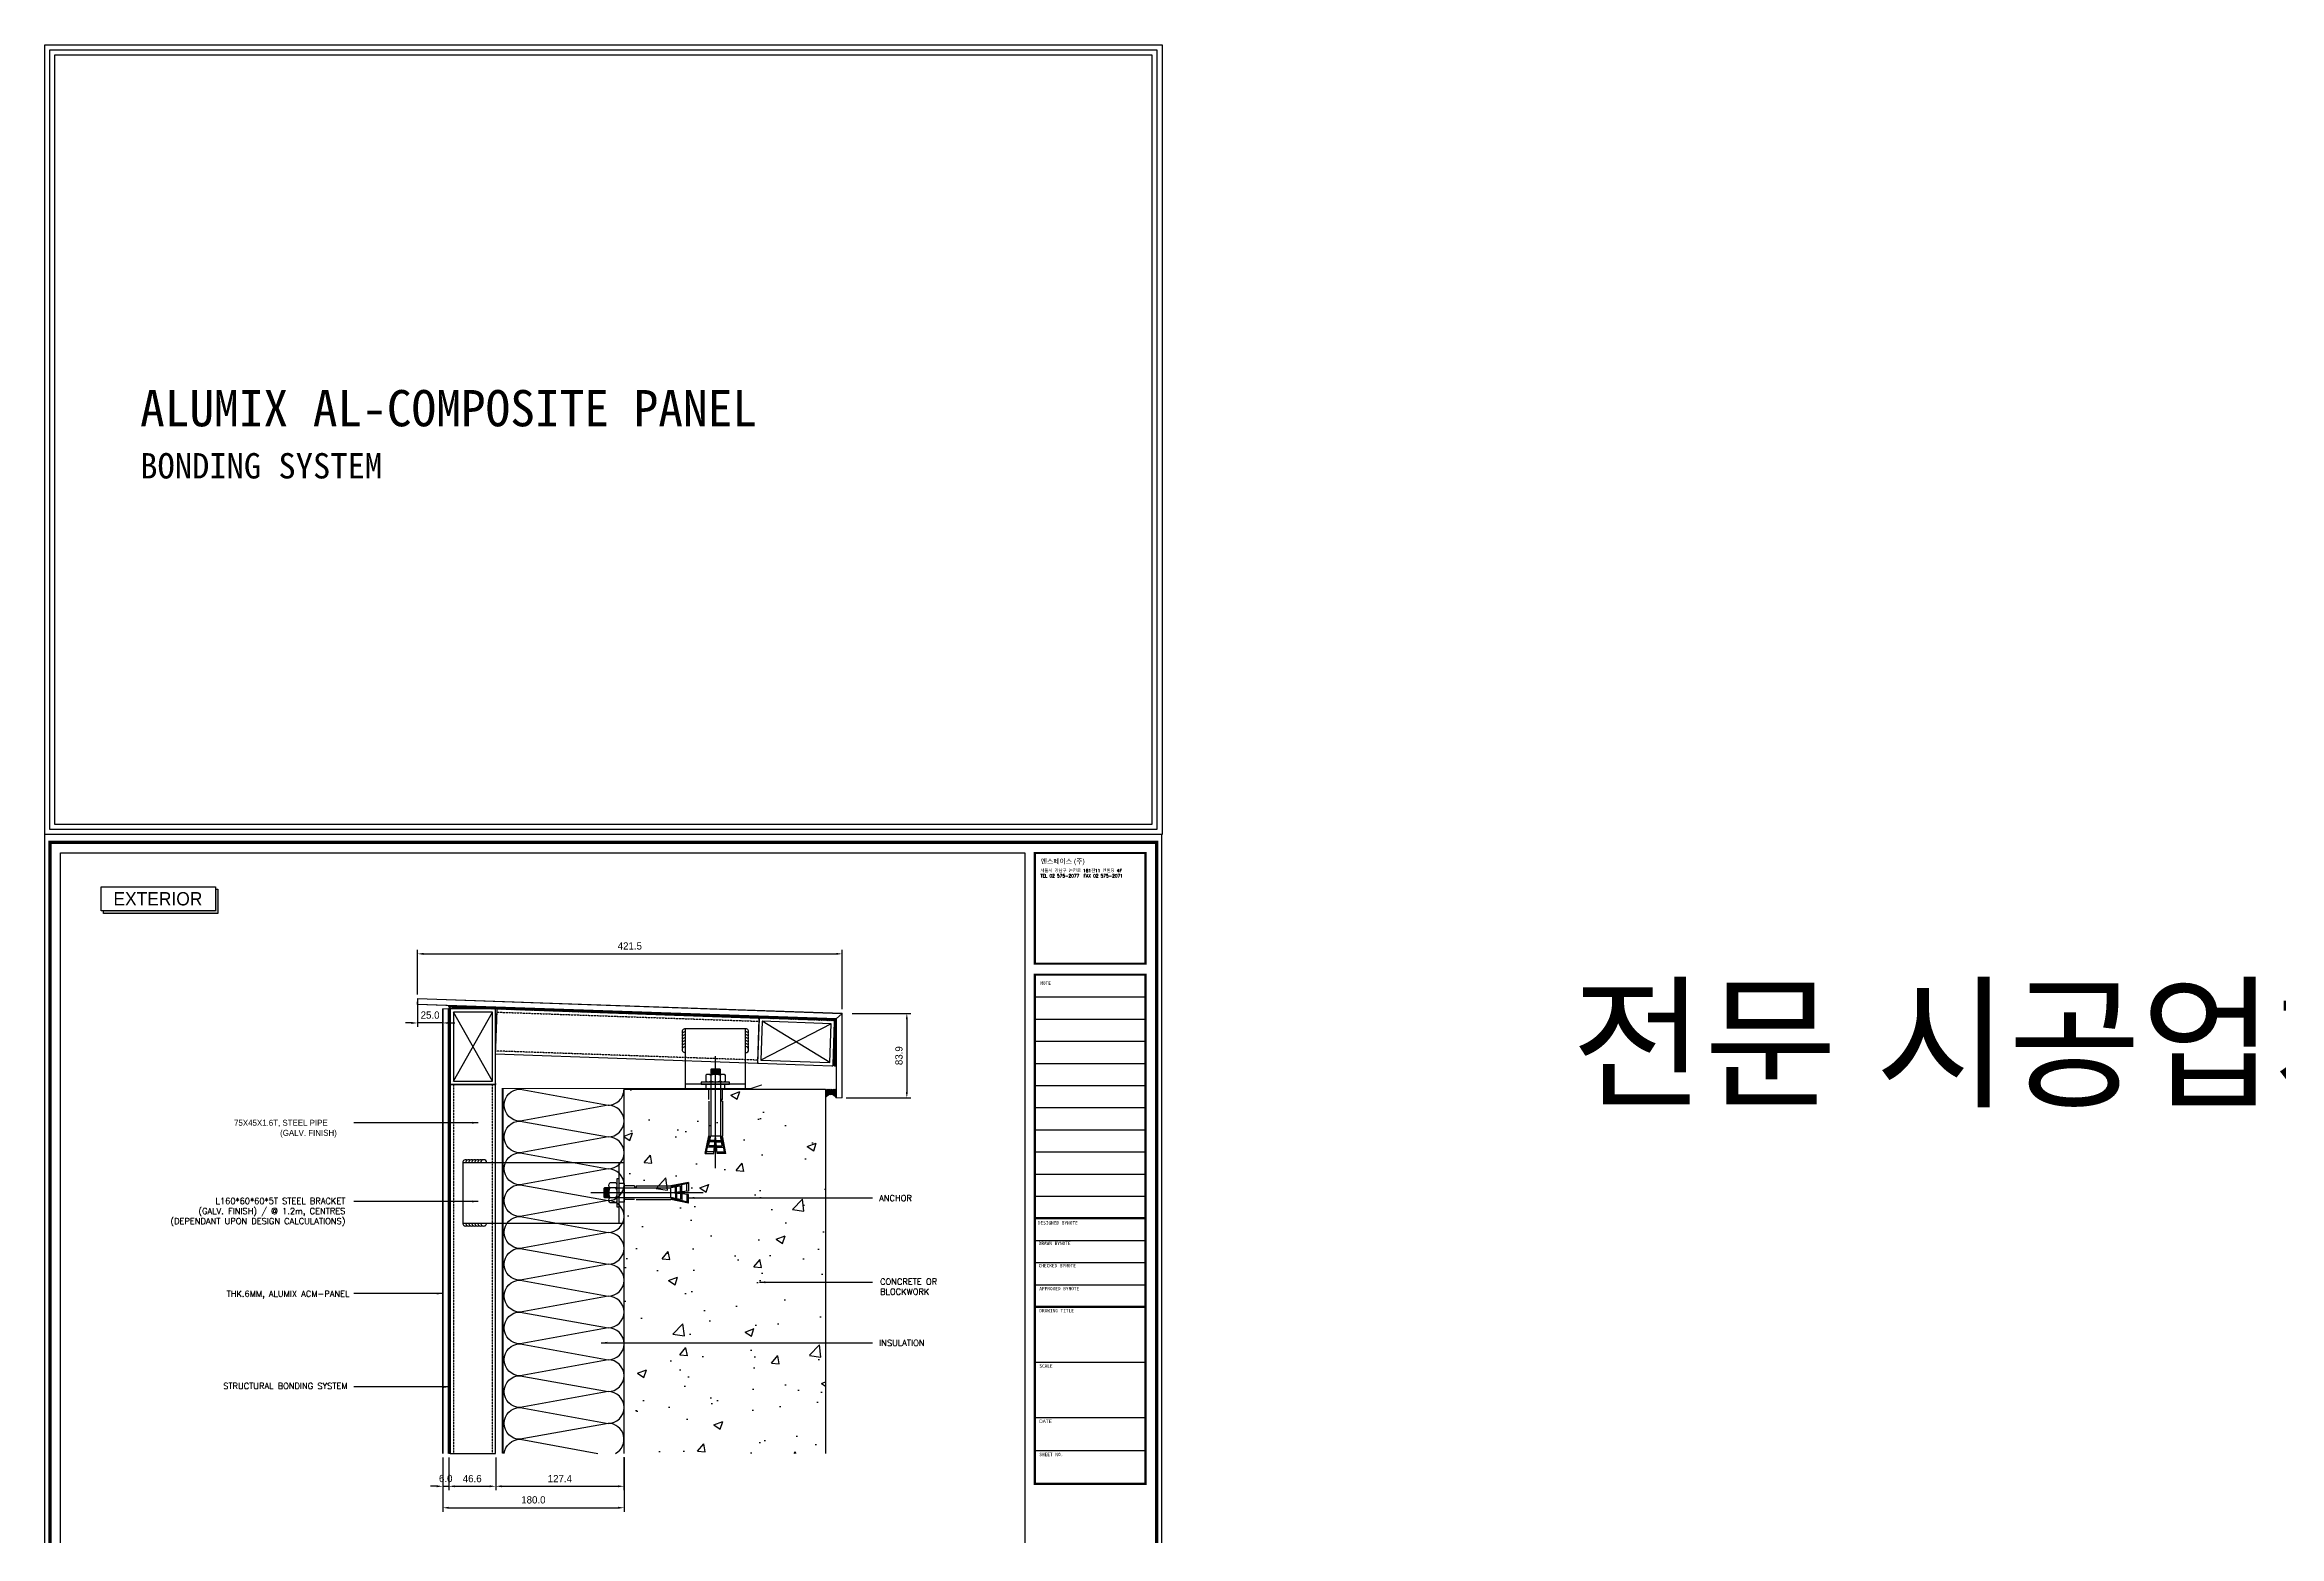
# Model space of a CAD drawing. Header units: millimetres. Extents: x 7297 to 60227, y -7497 to 19324.
# Drawn here: x 8487 to 10705, y 16448 to 17929 of the extents above; entities that cross this region are included whole.
import ezdxf
from ezdxf.enums import TextEntityAlignment as Align

# ---------------------------------------------------------------- set-up
doc = ezdxf.new("R2010")
doc.units = ezdxf.units.MM
doc.linetypes.add('HIDDEN', pattern=[0.375, 0.25, -0.125])
doc.layers.add('NS_AL_PANEL', color=32, linetype='Continuous', lineweight=9)
for name, color, linetype in [('NS_BRACKET_NUTS', 1, 'Continuous'), ('NS_COL_MAGENTA', 6, 'Continuous'), ('NS_CON', 8, 'Continuous'), ('NS_CON_LINE', 2, 'Continuous'), ('NS_DIM', 1, 'Continuous'), ('NS_FORM', 7, 'Continuous'), ('NS_FRAME', 253, 'Continuous'), ('NS_GASKET_3M', 150, 'Continuous'), ('NS_INSUL', 8, 'Continuous'), ('NS_PIPE_FRAME', 2, 'Continuous'), ('NS_TEXT', 2, 'Continuous'), ('NS_TEXT_TITLE', 141, 'Continuous'), ('NS_WATERPROOF', 150, 'Continuous'), ('NS_WELD', 1, 'Continuous')]:
    doc.layers.add(name, color=color, linetype=linetype)
doc.styles.add('Expo M', font='Expo M.ttf')
doc.styles.add('HGTXT', font='romans.shx', dxfattribs={"bigfont": 'whgtxt.shx'})
doc.styles.add('HY울릉도L', font='')
doc.styles.add('style1', font='simplex.shx')
doc.styles.add('돋움', font='')
doc.styles.get('HY울릉도L').set_extended_font_data('Dotum')
doc.styles.get('돋움').set_extended_font_data('Dotum')
doc.dimstyles.new('N-SPACE', dxfattribs={"dimscale": 4, "dimtxt": 1.8, "dimasz": 1.5, "dimexe": 1, "dimexo": 1, "dimgap": 1, "dimtad": 1, "dimtoh": 1, "dimdec": 1, "dimzin": 1, "dimdsep": 46, "dimtxsty": 'Expo M', "dimcen": 2, "dimclrd": 1, "dimclre": 1, "dimclrt": 2, "dimadec": 1, "dimazin": 0, "dimtfac": 1, "dimtdec": 1, "dimtix": 1, "dimtmove": 1, "dimatfit": 3, "dimfxl": 1, "dimtolj": 1, "dimtzin": 1, "dimarcsym": 0})

# ---------------------------------------------------------------- blocks, each defined once
blk = doc.blocks.new('AL-TEMPLATE')
at = {"color": 8}
for p, q in [((2716.8, 1393), (2800, 1393)), ((2716.8, 1376.3), (2800, 1376.3)), ((2716.8, 1359.7), (2800, 1359.7)), ((2716.8, 1343), (2800, 1343)), ((2716.8, 1326.4), (2800, 1326.4)), ((2716.8, 1309.8), (2800, 1309.8)), ((2716.8, 1293.1), (2800, 1293.1)), ((2716.8, 1276.5), (2800, 1276.5)), ((2716.8, 1259.8), (2800, 1259.8)), ((2716.8, 1243.2), (2800, 1243.2)), ((2716.8, 1209.9), (2800, 1209.9)), ((2716.8, 1193.3), (2800, 1193.3)), ((2716.8, 1176.6), (2800, 1176.6)), ((2716.8, 1118.4), (2800, 1118.4)), ((2716.8, 1076.8), (2800, 1076.8)), ((2716.8, 1051.8), (2800, 1051.8))]:
    blk.add_line(p, q, dxfattribs=at)
at = {"color": 7, "ltscale": 2}
blk.add_lwpolyline([(1972.3, 1515.2), (1972.3, 921.2), (2812.3, 921.2), (2812.3, 1515.2)], close=True, dxfattribs=at)
at = {"color": 8}
for points, const_width in [([(1976.3, 1509.4), (2808.3, 1509.4), (2808.3, 927), (1976.3, 927)], 2.5), ([(2716.8, 1501.3), (2800, 1501.3), (2800, 1418.1), (2716.8, 1418.1)], 1.66), ([(2716.8, 1409.8), (2800, 1409.8), (2800, 1026.9), (2716.8, 1026.9)], 1.66)]:
    blk.add_lwpolyline(points, close=True, dxfattribs=dict(at, const_width=const_width))
at = {"color": 9}
blk.add_lwpolyline([(1984.1, 1501.3), (2709.1, 1501.3), (2709.1, 935.2), (1984.1, 935.2)], close=True, dxfattribs=at)
at = {"color": 8, "const_width": 1.66}
for points in [[(2716.8, 1226.6), (2800, 1226.6)], [(2716.8, 1160), (2800, 1160)]]:
    blk.add_lwpolyline(points, dxfattribs=at)
at = {"color": 146, "true_color": 0x105689, "insert": (2721.1, 1496.9), "char_height": 3.67, "attachment_point": 1, "style": 'HGTXT'}
blk.add_mtext('{\\fExpo M|b0|i0|c129|p18;엔스페이스 (주)}', dxfattribs=at)
at = {"insert": (2720.9, 1489.2), "char_height": 2.349, "attachment_point": 1, "style": 'HGTXT'}
blk.add_mtext('서울시 강남구 논현로 161길11 엔빌딩 4F\\PTEL 02 575-2077  FAX 02 575-2071', dxfattribs=at)
at = {"color": 8, "width": 438.968, "attachment_point": 1}
for s, insert, char_height in [('NOTE', (2720.8, 1404.7), 2.56), ('DESIGNED BYNOTE', (2719, 1224.4), 2.556), ('DRAWN BYNOTE', (2719.6, 1209), 2.556), ('CHECKED BYNOTE', (2719.6, 1192.2), 2.556), ('APPROVED BYNOTE', (2720.1, 1175), 2.556), ('DRAWING TITLE', (2720.1, 1158.4), 2.556), ('SCALE', (2720.1, 1116.8), 2.56), ('{\\fﾱﾼﾸﾲ|b0|i0|c129|p49;DATE}', (2720.1, 1075.2), 2.556), ('SHEET NO.', (2720.1, 1050.2), 2.56)]:
    blk.add_mtext(s, dxfattribs=dict(at, insert=insert, char_height=char_height))
blk = doc.blocks.new('al-anchor')
for p, q in [((439.9, 827.7), (443.4, 810.2)), ((439.9, 827.7), (448.5, 827.7)), ((440.8, 827.7), (444.3, 810.3)), ((448.6, 826.2), (441.2, 826.2)), ((449.1, 821.3), (442.1, 821.3)), ((448.5, 827.7), (450.1, 810.2)), ((450.1, 842.4), (450.1, 731)), ((451.8, 827.7), (450.1, 810.2)), ((451.2, 821.3), (458.2, 821.3)), ((451.7, 826.2), (459.1, 826.2)), ((460.4, 827.7), (451.8, 827.7)), ((459.4, 827.7), (455.9, 810.3)), ((460.4, 827.7), (456.9, 810.3)), ((443.4, 775.8), (443.4, 810.2)), ((443.5, 819.5), (445.3, 810.3)), ((449.2, 820), (444, 820)), ((449.6, 816.1), (444.1, 816.1)), ((449.7, 814.8), (444.4, 814.8)), ((445.4, 755.9), (445.4, 810.2)), ((445.4, 810.2), (454.9, 810.2)), ((450.6, 814.8), (455.9, 814.8)), ((450.7, 816.1), (456.1, 816.1)), ((451.1, 820), (456.3, 820)), ((454.9, 755.9), (454.9, 810.2)), ((456.8, 819.5), (455, 810.3)), ((456.9, 775.8), (456.9, 810.3)), ((440.4, 749.9), (440.4, 755.9)), ((440.9, 763.9), (440.9, 758.9)), ((459.4, 763.9), (440.9, 763.9)), ((443.4, 774.2), (443.4, 763.9)), ((445.4, 744.4), (445.4, 755.9)), ((454.9, 755.9), (454.9, 744.4)), ((455.7, 774.2), (455.7, 775.8)), ((456.9, 775.8), (455.7, 775.8)), ((456.9, 774.2), (455.7, 774.2)), ((456.9, 774.2), (456.9, 763.9)), ((459.4, 763.9), (459.4, 758.9)), ((459.9, 755.9), (459.9, 749.9)), ((454.9, 748.9), (445.4, 748.9)), ((454.9, 748.4), (445.4, 748.4)), ((454.9, 747.9), (445.4, 747.9)), ((454.9, 747.4), (445.4, 747.4)), ((454.9, 746.9), (445.4, 746.9)), ((454.9, 746.4), (445.4, 746.4)), ((454.9, 745.9), (445.4, 745.9)), ((454.9, 745.4), (445.4, 745.4)), ((454.9, 744.9), (445.4, 744.9)), ((454.9, 744.4), (445.4, 744.4)), ((445.4, 744.4), (445.9, 743.9)), ((454.4, 743.9), (445.9, 743.9)), ((454.4, 743.9), (454.9, 744.4))]:
    blk.add_line(p, q)
blk.add_lwpolyline([(436, 758.9), (464, 758.9), (464, 756.9), (436, 756.9)], close=True)
for centre, radius, start, end in [((444, 819.5), 0.513, 91.5299, 176.3045), ((456.3, 819.5), 0.513, 3.6955, 88.4701), ((442.9, 753.3), 3.58, 45.683, 134.317), ((450.1, 745.3), 11.6, 65.7903, 114.2097), ((457.4, 753.3), 3.58, 45.683, 134.317), ((442.9, 752.4), 3.58, 225.683, 314.317), ((450.1, 760.4), 11.6, 245.7903, 294.2097), ((457.4, 752.4), 3.58, 225.683, 314.317)]:
    blk.add_arc(centre, radius, start, end)
blk = doc.blocks.new('*D957')
at = {"layer": 'NS_DIM', "color": 1, "lineweight": -2, "transparency": 16777216}
for p, q in [((8857, 16978.1), (8857, 16953.8)), ((8882, 16968), (8882, 16953.8)), ((8851, 16957.8), (8845, 16957.8)), ((8882, 16957.8), (8857, 16957.8)), ((8888, 16957.8), (8894, 16957.8))]:
    blk.add_line(p, q, dxfattribs=at)
at = {"layer": 'NS_DIM', "color": 1, "transparency": 16777216}
for points in [[(8851, 16958.8), (8851, 16956.8), (8857, 16957.8)], [(8888, 16958.8), (8888, 16956.8), (8882, 16957.8)]]:
    blk.add_solid(points, dxfattribs=at)
at = {"layer": 'NS_DIM', "color": 2, "transparency": 16777216, "insert": (8869.5, 16965.6), "char_height": 7.2, "attachment_point": 5, "style": 'Expo M'}
blk.add_mtext('\\A1;25.0', dxfattribs=at)
blk = doc.blocks.new('*D956')
at = {"layer": 'NS_DIM', "color": 1, "lineweight": -2, "transparency": 16777216}
for p, q in [((8857, 16986.1), (8857, 17030.4)), ((8863, 17026.4), (9272.5, 17026.4)), ((9278.5, 16971.5), (9278.5, 17030.4))]:
    blk.add_line(p, q, dxfattribs=at)
at = {"layer": 'NS_DIM', "color": 1, "transparency": 16777216}
for points in [[(8863, 17027.4), (8863, 17025.4), (8857, 17026.4)], [(9272.5, 17027.4), (9272.5, 17025.4), (9278.5, 17026.4)]]:
    blk.add_solid(points, dxfattribs=at)
at = {"layer": 'NS_DIM', "color": 2, "transparency": 16777216, "insert": (9067.7, 17034.2), "char_height": 7.2, "attachment_point": 5, "style": 'Expo M'}
blk.add_mtext('\\A1;421.5', dxfattribs=at)
blk = doc.blocks.new('*D955')
at = {"layer": 'NS_DIM', "color": 1, "lineweight": -2, "transparency": 16777216}
for p, q in [((9288.5, 16967.3), (9346.6, 16967.3)), ((9342.6, 16961.3), (9342.6, 16889.3)), ((9282.5, 16883.3), (9346.6, 16883.3))]:
    blk.add_line(p, q, dxfattribs=at)
at = {"layer": 'NS_DIM', "color": 1, "transparency": 16777216}
for points in [[(9341.6, 16961.3), (9343.6, 16961.3), (9342.6, 16967.3)], [(9341.6, 16889.3), (9343.6, 16889.3), (9342.6, 16883.3)]]:
    blk.add_solid(points, dxfattribs=at)
at = {"layer": 'NS_DIM', "color": 2, "transparency": 16777216, "insert": (9334.8, 16925.3), "char_height": 7.2, "attachment_point": 5, "rotation": 90, "style": 'Expo M'}
blk.add_mtext('\\A1;83.9', dxfattribs=at)
blk = doc.blocks.new('*D954')
at = {"layer": 'NS_DIM', "color": 1, "lineweight": -2, "transparency": 16777216}
for p, q in [((8882, 16526.5), (8882, 16493.8)), ((8888, 16526.5), (8888, 16493.8)), ((8876, 16497.8), (8870, 16497.8)), ((8882, 16497.8), (8888, 16497.8)), ((8894, 16497.8), (8900, 16497.8))]:
    blk.add_line(p, q, dxfattribs=at)
at = {"layer": 'NS_DIM', "color": 1, "transparency": 16777216}
for points in [[(8876, 16498.8), (8876, 16496.8), (8882, 16497.8)], [(8894, 16498.8), (8894, 16496.8), (8888, 16497.8)]]:
    blk.add_solid(points, dxfattribs=at)
at = {"layer": 'NS_DIM', "color": 2, "transparency": 16777216, "insert": (8885, 16505.5), "char_height": 7.2, "attachment_point": 5, "style": 'Expo M'}
blk.add_mtext('\\A1;6.0', dxfattribs=at)
blk = doc.blocks.new('*D953')
at = {"layer": 'NS_DIM', "color": 1, "lineweight": -2, "transparency": 16777216}
for p, q in [((8888, 16526.5), (8888, 16493.8)), ((8934.6, 16526.5), (8934.6, 16493.8)), ((8894, 16497.8), (8928.6, 16497.8))]:
    blk.add_line(p, q, dxfattribs=at)
at = {"layer": 'NS_DIM', "color": 1, "transparency": 16777216}
for points in [[(8894, 16498.8), (8894, 16496.8), (8888, 16497.8)], [(8928.6, 16498.8), (8928.6, 16496.8), (8934.6, 16497.8)]]:
    blk.add_solid(points, dxfattribs=at)
at = {"layer": 'NS_DIM', "color": 2, "transparency": 16777216, "insert": (8911.3, 16505.4), "char_height": 7.2, "attachment_point": 5, "style": 'Expo M'}
blk.add_mtext('\\A1;46.6', dxfattribs=at)
blk = doc.blocks.new('*D952')
at = {"layer": 'NS_DIM', "color": 1, "lineweight": -2, "transparency": 16777216}
for p, q in [((8934.6, 16526.5), (8934.6, 16493.8)), ((9061.9, 16526.8), (9061.9, 16493.8)), ((8940.6, 16497.8), (9055.9, 16497.8))]:
    blk.add_line(p, q, dxfattribs=at)
at = {"layer": 'NS_DIM', "color": 1, "transparency": 16777216}
for points in [[(8940.6, 16498.8), (8940.6, 16496.8), (8934.6, 16497.8)], [(9055.9, 16498.8), (9055.9, 16496.8), (9061.9, 16497.8)]]:
    blk.add_solid(points, dxfattribs=at)
at = {"layer": 'NS_DIM', "color": 2, "transparency": 16777216, "insert": (8998.3, 16505.4), "char_height": 7.2, "attachment_point": 5, "style": 'Expo M'}
blk.add_mtext('\\A1;127.4', dxfattribs=at)
blk = doc.blocks.new('*D951')
at = {"layer": 'NS_DIM', "color": 1, "lineweight": -2, "transparency": 16777216}
for p, q in [((8882, 16526.5), (8882, 16472.5)), ((9062, 16526.5), (9062, 16472.5)), ((8888, 16476.5), (9056, 16476.5))]:
    blk.add_line(p, q, dxfattribs=at)
at = {"layer": 'NS_DIM', "color": 1, "transparency": 16777216}
for points in [[(8888, 16477.5), (8888, 16475.5), (8882, 16476.5)], [(9056, 16477.5), (9056, 16475.5), (9062, 16476.5)]]:
    blk.add_solid(points, dxfattribs=at)
at = {"layer": 'NS_DIM', "color": 2, "transparency": 16777216, "insert": (8972, 16484.3), "char_height": 7.2, "attachment_point": 5, "style": 'Expo M'}
blk.add_mtext('\\A1;180.0', dxfattribs=at)
blk = doc.blocks.new('*U99')
for p, q in [((1, 75), (0, 75)), ((0, 74), (0, 75)), ((0, 74), (0, 1)), ((44, 75), (1, 75)), ((3.2, 3.2), (41.8, 71.8)), ((41.8, 3.2), (3.2, 71.8)), ((44, 75), (45, 75)), ((45, 74), (45, 75)), ((45, 1), (45, 74)), ((0, 1), (0, 0)), ((1, 0), (0, 0)), ((45, 1), (45, 0)), ((1, 0), (44, 0)), ((44, 0), (45, 0))]:
    blk.add_line(p, q)
blk.add_lwpolyline([(3.2, 71.8), (3.2, 3.2), (41.8, 3.2), (41.8, 71.8)], close=True)
for centre, start, end in [((1, 74), 90, 180), ((44, 74), 0, 90), ((1, 1), 180, 270), ((44, 1), 270, 0)]:
    blk.add_arc(centre, 1, start, end)
blk = doc.blocks.new('*U142')
blk.add_lwpolyline([(0, 0), (45, 0), (45, 366.3), (0, 366.3)], close=True)
at = {"linetype": 'HIDDEN'}
blk.add_lwpolyline([(3.2, 0), (41.8, 0), (41.8, 366.3), (3.2, 366.3)], close=True, dxfattribs=at)
blk = doc.blocks.new('*U143')
blk.add_lwpolyline([(0, 0), (45, 0), (45, 260), (0, 260)], close=True)
at = {"linetype": 'HIDDEN'}
blk.add_lwpolyline([(3.2, 0), (41.8, 0), (41.8, 260), (3.2, 260)], close=True, dxfattribs=at)

msp = doc.modelspace()

# ---------------------------------------------------------------- hatches: boundary and pattern name
at = {"layer": 'NS_AL_PANEL'}
h = msp.add_hatch(dxfattribs=at)
h.set_pattern_fill('ANSI31', color=256, scale=0.25)
h.set_pattern_definition([(45, (-7072.4301, -2109.3813), (-0.561266008, 0.561266008), [])])
h.paths.add_polyline_path([(9272.48, 16892.05), (9261.95, 16892.05), (9261.95, 16883.34, -0.6255929), (9272.48, 16883.34)])
at = {"layer": 'NS_COL_MAGENTA'}
msp.add_hatch(color=256, dxfattribs=at).paths.add_polyline_path([(8658.96, 17090.52), (8656.57, 17090.52), (8656.57, 17068.98), (8545.53, 17068.98), (8545.53, 17066.42), (8658.96, 17066.42)])
at = {"layer": 'NS_CON'}
h = msp.add_hatch(dxfattribs=at)
h.set_pattern_fill('AR-CONC', color=256, scale=0.5, style=0)
h.set_pattern_definition([(50, (-6021.964, 15133.006), (91.09233, -7.96954), [9.525, -104.775]), (355, (-6021.96, 15133.01), (-17.6214, 95.5283), [7.62, -83.82]), (100.451, (-6014.37, 15132.34), (73.47125, 87.55834), [8.095, -89.045]), (46.1842, (-6021.96, 15158.41), (135.5395, -21.0212), [14.2875, -157.1625]), (96.6356, (-6010.67, 15156.65), (118.7021, 123.7128), [12.1425, -133.5675]), (351.184, (-6021.96, 15158.4), (118.7023, 123.7126), [11.43, -125.73]), (21, (-6009.264, 15152.056), (75.80744, -51.13276), [9.525, -104.775]), (326, (-6009.26, 15152.06), (30.901, 92.094), [7.62, -83.82]), (71.4514, (-6002.95, 15147.795), (106.70825, 40.96143), [8.095, -89.045]), (37.5, (-6021.964, 15133.006), (1.5443, 42.27752), [0, -82.804, 0, -85.09, 0, -84.1375]), (7.5, (-6021.964, 15133.006), (33.40983, 50.09029), [0, -48.514, 0, -80.899, 0, -32.0675]), (327.5, (-6050.285, 15133.006), (67.7953, -2.86437), [0, -31.75, 0, -99.06, 0, -131.445]), (317.5, (-6062.985, 15133.006), (74.0646, 12.71325), [0, -41.275, 0, -65.786, 0, -93.345])])
h.paths.add_polyline_path([(9061.95, 16530.49), (9261.95, 16530.49), (9261.95, 16774.05), (9261.95, 16892.05), (9061.95, 16892.05)])
at = {"layer": 'NS_GASKET_3M'}
h = msp.add_hatch(dxfattribs=at)
h.set_pattern_fill('NET3', color=256, scale=0.3, angle=88.00679, style=0)
h.set_pattern_definition([(88.006785, (-7072.4301, -2109.3813), (-0.951923693, 0.03312904), []), (148.006785, (-7072.4301, -2109.3813), (-0.504652438, -0.80782558), []), (208.006785, (-7072.4301, -2109.3813), (0.447271255, -0.84095462), [])])
h.paths.add_polyline_path([(9270.88, 16960.16), (9270.88, 16961.73), (8887.95, 16975.05), (8887.95, 16973.45)])
h = msp.add_hatch(dxfattribs=at)
h.set_pattern_fill('NET3', color=256, scale=0.3, style=0)
h.set_pattern_definition([(0, (-7072.4301, -2109.3813), (0, 0.9525), []), (60, (-7072.4301, -2109.3813), (-0.824889197, 0.47625), []), (120, (-7072.4301, -2109.3813), (-0.824889197, -0.47625), [])])
h.paths.add_polyline_path([(8889.55, 16974.95), (8887.95, 16975.04), (8887.95, 16530.49), (8889.55, 16530.49)])
h = msp.add_hatch(dxfattribs=at)
h.set_pattern_fill('NET3', color=256, scale=0.3, style=0)
h.set_pattern_definition([(360, (-7115.9079, -2108.0906), (8e-14, 0.9525), []), (60, (-7115.9079, -2108.0906), (-0.824889197, 0.47625), []), (120, (-7115.9079, -2108.0906), (-0.824889197, -0.47625), [])])
h.paths.add_polyline_path([(9272.48, 16961.46), (9270.88, 16961.51), (9270.88, 16915.02), (9272.48, 16915.08)])

# ---------------------------------------------------------------- linework, layer by layer
at = {"layer": 'NS_AL_PANEL'}
for p, q in [((8856.95, 16982.13), (8856.74, 16976.14)), ((8856.74, 16976.14), (9272.48, 16961.67)), ((8856.95, 16982.13), (9278.48, 16967.46)), ((8857.44, 16981.62), (8857.24, 16976.12)), ((8857.26, 16976.62), (9272.98, 16962.15)), ((8857.44, 16981.62), (9277.98, 16966.98)), ((8881.95, 16971.96), (8881.95, 16530.49)), ((8887.95, 16971.96), (8881.95, 16971.96)), ((8882.45, 16971.96), (8882.45, 16530.49)), ((8887.45, 16971.96), (8887.45, 16530.49)), ((8887.95, 16971.96), (8887.95, 16530.49)), ((9277.98, 16966.98), (9272.98, 16962.15)), ((9277.98, 16883.34), (9277.98, 16966.98)), ((9278.48, 16883.34), (9278.48, 16967.46)), ((9272.48, 16883.34), (9272.48, 16961.67)), ((9272.98, 16883.34), (9272.98, 16962.15)), ((9272.48, 16883.34), (9278.48, 16883.34))]:
    msp.add_line(p, q, dxfattribs=at)
msp.add_arc((9267.21, 16880.78), 5.85, 25.94039, 154.05961, dxfattribs=at)
at = {"layer": 'NS_BRACKET_NUTS'}
for p, q in [((9182.66, 16897.05), (9122.66, 16897.05)), ((9056.95, 16819.09), (9056.95, 16759.09))]:
    msp.add_line(p, q, dxfattribs=at)
for points in [[(9182.66, 16892.05), (9182.66, 16952.05), (9122.66, 16952.05), (9122.66, 16892.05)], [(9061.95, 16819.09), (8901.95, 16819.09), (8901.95, 16759.09), (9061.95, 16759.09)]]:
    msp.add_lwpolyline(points, dxfattribs=at)
at = {"layer": 'NS_COL_MAGENTA'}
msp.add_lwpolyline([(8543.13, 17093.08), (8656.57, 17093.08), (8656.57, 17068.98), (8543.13, 17068.98)], close=True, dxfattribs=at)
msp.add_lwpolyline([(8656.57, 17090.52), (8658.96, 17090.52), (8658.96, 17066.42), (8545.53, 17066.42), (8545.53, 17068.98)], dxfattribs=at)
at = {"layer": 'NS_CON_LINE'}
msp.add_lwpolyline([(9061.95, 16530.49), (9061.95, 16892.05), (9261.95, 16892.05), (9261.95, 16530.49)], dxfattribs=at)
at = {"layer": 'NS_FORM'}
for points in [[(8487.04, 17929.03), (9595.84, 17929.03), (9595.84, 17144.95), (8487.04, 17144.95)], [(8492.04, 17924.03), (9590.84, 17924.03), (9590.84, 17149.95), (8492.04, 17149.95)], [(8497.04, 17919.03), (9585.84, 17919.03), (9585.84, 17154.95), (8497.04, 17154.95)]]:
    msp.add_lwpolyline(points, close=True, dxfattribs=at)
at = {"layer": 'NS_GASKET_3M'}
for points in [[(8887.95, 16975.05), (9272.48, 16961.67)], [(9270.88, 16960.16), (8887.95, 16973.45)], [(9272.48, 16961.67), (9272.48, 16915.08), (9270.88, 16915.02), (9270.88, 16961.73)]]:
    msp.add_lwpolyline(points, dxfattribs=at)
msp.add_lwpolyline([(8887.95, 16881.83), (8889.55, 16881.83), (8889.55, 16530.49), (8887.95, 16530.49)], close=True, dxfattribs=at)
at = {"layer": 'NS_INSUL', "ltscale": 2}
for points in [[(9053.6, 16530.49, 0.7805378), (9046.15, 16560.23), (8958.8, 16544.43, -1), (8958.8, 16576.03), (9046.15, 16560.23, 1), (9046.15, 16591.83), (8958.8, 16576.03, -1), (8958.8, 16607.63), (9046.15, 16591.83, 1), (9046.15, 16623.44), (8958.8, 16607.63, -1), (8958.8, 16639.24), (9046.15, 16623.44, 1), (9046.15, 16655.04), (8958.8, 16639.24, -1), (8958.8, 16670.84), (9046.15, 16655.04, 1), (9046.15, 16686.64), (8958.8, 16670.84, -1), (8958.8, 16702.44), (9046.15, 16686.64, 1), (9046.15, 16718.24), (8958.8, 16702.44, -1), (8958.8, 16734.04), (9046.15, 16718.24, 1), (9046.15, 16749.84), (8958.8, 16734.04, -1), (8958.8, 16765.64), (9046.15, 16749.84, 1), (9046.15, 16781.44), (8958.8, 16765.64, -1), (8958.8, 16797.24), (9046.15, 16781.44, 1), (9046.15, 16813.04), (8958.8, 16797.24, -1), (8958.8, 16828.85), (9046.15, 16813.04, 1), (9046.15, 16844.65), (8958.8, 16828.85, -1), (8958.8, 16860.45), (9046.15, 16844.65, 1), (9046.15, 16876.25), (8958.8, 16860.45, -1), (8958.8, 16892.05), (9046.15, 16876.25, 0.4142136), (9061.95, 16892.05)], [(8943.11, 16530.49, -0.380002), (8958.8, 16544.43), (9035.85, 16530.49)]]:
    msp.add_lwpolyline(points, format="xyb", dxfattribs=at)
at = {"layer": 'NS_TEXT'}
msp.add_line((8941.95, 16530.49), (8941.95, 16892.05), dxfattribs=at)
at = {"layer": 'NS_WATERPROOF', "ltscale": 25, "const_width": 1}
msp.add_lwpolyline([(8940.95, 16530.49), (8940.95, 16892.81), (9188.21, 16892.81), (9198.83, 16896.35)], dxfattribs=at)
at = {"layer": 'NS_WELD'}
for centre, start, end in [((9122.66, 16949.09), 89.99837, 209.99837), ((9122.66, 16946.12), 89.99837, 209.99837), ((9122.66, 16943.16), 89.99837, 209.99837), ((9122.66, 16940.2), 89.99837, 209.99837), ((9182.66, 16949.09), 330.00163, 90.00163), ((9182.66, 16946.12), 330.00163, 90.00163), ((9182.66, 16943.16), 330.00163, 90.00163), ((9182.66, 16940.2), 330.00163, 90.00163), ((9122.66, 16937.23), 89.99837, 209.99837), ((9122.66, 16934.27), 89.99837, 209.99837), ((9122.66, 16931.31), 89.99837, 269.99837), ((9182.66, 16937.23), 330.00163, 90.00163), ((9182.66, 16934.27), 330.00163, 90.00163), ((9182.66, 16931.31), 270.00163, 90.00163), ((8904.92, 16819.09), 60.00163, 180.00163), ((8907.88, 16819.09), 60.00163, 180.00163), ((8910.84, 16819.09), 60.00163, 180.00163), ((8913.8, 16819.09), 60.00163, 180.00163), ((8916.77, 16819.09), 60.00163, 180.00163), ((8919.73, 16819.09), 60.00163, 180.00163), ((8922.69, 16819.09), 0.00163, 180.00163), ((8904.92, 16759.09), 179.99837, 299.99837), ((8907.88, 16759.09), 179.99837, 299.99837), ((8910.84, 16759.09), 179.99837, 299.99837), ((8913.8, 16759.09), 179.99837, 299.99837), ((8916.77, 16759.09), 179.99837, 299.99837), ((8919.73, 16759.09), 179.99837, 299.99837), ((8922.69, 16759.09), 179.99837, 359.99837)]:
    msp.add_arc(centre, 2.96, start, end, dxfattribs=at)

# ---------------------------------------------------------------- block references
at = {"layer": 'NS_BRACKET_NUTS', "xscale": -1}
for p, rotation in [((8702.66, 17655.92), 180), ((8298.08, 16339.09), 270)]:
    msp.add_blockref('al-anchor', p, dxfattribs=dict(at, rotation=rotation))
at = {"layer": 'NS_FORM', "xscale": 1.32, "yscale": 1.32, "zscale": 1.32}
msp.add_blockref('AL-TEMPLATE', (5883.55, 15144.82), dxfattribs=at)
at = {"layer": 'NS_FRAME', "xscale": -1, "rotation": 88.00109683591707}
msp.add_blockref('*U143', (9195.94, 16962.67), dxfattribs=at)
at = {"layer": 'NS_FRAME'}
msp.add_blockref('*U142', (8889.55, 16530.49), dxfattribs=at)
at = {"layer": 'NS_PIPE_FRAME'}
msp.add_blockref('*U99', (8889.55, 16896.83), dxfattribs=at)
at = {"layer": 'NS_PIPE_FRAME', "rotation": 88.02210053703732}
msp.add_blockref('*U99', (9269.33, 16915.17), dxfattribs=at)

# ---------------------------------------------------------------- texts
at = {"layer": 'NS_TEXT', "char_height": 6, "style": 'style1'}
for s, insert, width, attachment_point in [('\\pi57.67;{\\fHY울릉도L|b0|i0|c129|p18;75X45X1.6T, STEEL PIPE\\P\\pi103.38;(GALV. FINISH)}', (8617.29, 16861.69), 174.1854, 1), ('\\pxqr;L160*60*60*5T STEEL BRACKET \\P(GALV. FINISH) / @ 1.2m, CENTRES\\P(DEPENDANT UPON DESIGN CALCULATIONS)', (8586.28, 16784.05), 199.1516, 1), ('\\pxql;ANCHOR', (9378.2, 16786.9), 63.0132, 3), ('\\pxql;CONCRETE OR \\PBLOCKWORK', (9463.71, 16704), 147.6327, 3), ('\\pxqr;THK.6MM, ALUMIX ACM-PANEL', (8636.94, 16691.93), 152.5309, 1), ('\\pxql;INSULATION', (9378.2, 16643.09), 63.0132, 3), ('\\pxqr;STRUCTURAL BONDING SYSTEM', (8640.01, 16600.43), 147.6327, 1)]:
    msp.add_mtext(s, dxfattribs=dict(at, insert=insert, width=width, attachment_point=attachment_point))
at = {"layer": 'NS_TEXT_TITLE'}
for s, height, p in [('ALUMIX AL-COMPOSITE PANEL', 36, (8581.68, 17550.15)), ('BONDING SYSTEM', 25.2, (8581.86, 17498.35))]:
    msp.add_text(s, height=height, dxfattribs=at).set_placement(p)
at = {"layer": 'NS_TEXT_TITLE', "style": 'HY울릉도L'}
msp.add_text('EXTERIOR', height=13.2, dxfattribs=at).set_placement((8555.25, 17074.49))
at = {"layer": 'NS_TEXT_TITLE', "style": '돋움'}
msp.add_text('전문 시공업체를 통한 시공 요구됨', height=105, dxfattribs=at).set_placement((10002.29, 16937.86), align=Align.MIDDLE_LEFT)

# ---------------------------------------------------------------- dimensions: what is measured, and where the dimension line sits
at = {"layer": 'NS_DIM'}
for base, p1, p2, picture, middle in [((9278.48, 17026.45), (8856.95, 16982.13), (9278.48, 16967.46), '*D956', (9067.71, 17034.23)), ((8856.95, 16957.82), (8881.95, 16971.96), (8856.95, 16982.13), '*D957', (8869.45, 16965.61)), ((9061.95, 16476.54), (8881.95, 16530.49), (9061.95, 16530.49), '*D951', (8971.95, 16484.33)), ((8934.55, 16497.75), (8887.95, 16530.49), (8934.55, 16530.49), '*D953', (8911.25, 16505.44)), ((9061.95, 16497.75), (8934.55, 16530.49), (9061.95, 16530.83), '*D952', (8998.25, 16505.44))]:
    dim = msp.add_linear_dim(base=base, p1=p1, p2=p2, dimstyle='N-SPACE', dxfattribs=at)
    dim.commit()
    dim.dimension.update_dxf_attribs({"geometry": picture, "text_midpoint": middle})
dim = msp.add_linear_dim(base=(9342.58, 16883.34), p1=(9284.48, 16967.26), p2=(9278.48, 16883.34), angle=90, dimstyle='N-SPACE', dxfattribs=at)
dim.commit()
dim.dimension.update_dxf_attribs({"geometry": '*D955', "text_midpoint": (9334.79, 16925.3)})
dim = msp.add_linear_dim(base=(8887.95, 16497.75), p1=(8881.95, 16530.49), p2=(8887.95, 16530.49), dimstyle='N-SPACE', dxfattribs=at)
dim.commit()
dim.dimension.update_dxf_attribs({"geometry": '*D954', "text_midpoint": (8884.95, 16497.75), "dimtype": 128})

# ---------------------------------------------------------------- leaders
for points in [[(8917.13, 16858.7), (8793.75, 16858.7)], [(8917.13, 16780.62), (8793.75, 16780.62)], [(9125.77, 16784.14), (9308.45, 16784.14)], [(9196.28, 16700.34), (9308.45, 16700.34)], [(8881.95, 16689.19), (8793.75, 16689.19)], [(9039.33, 16640.27), (9308.45, 16640.27)], [(8888.7, 16596.43), (8793.75, 16596.43)]]:
    msp.add_leader(points, dimstyle='N-SPACE', dxfattribs=at)

doc.saveas('drawing.dxf')
